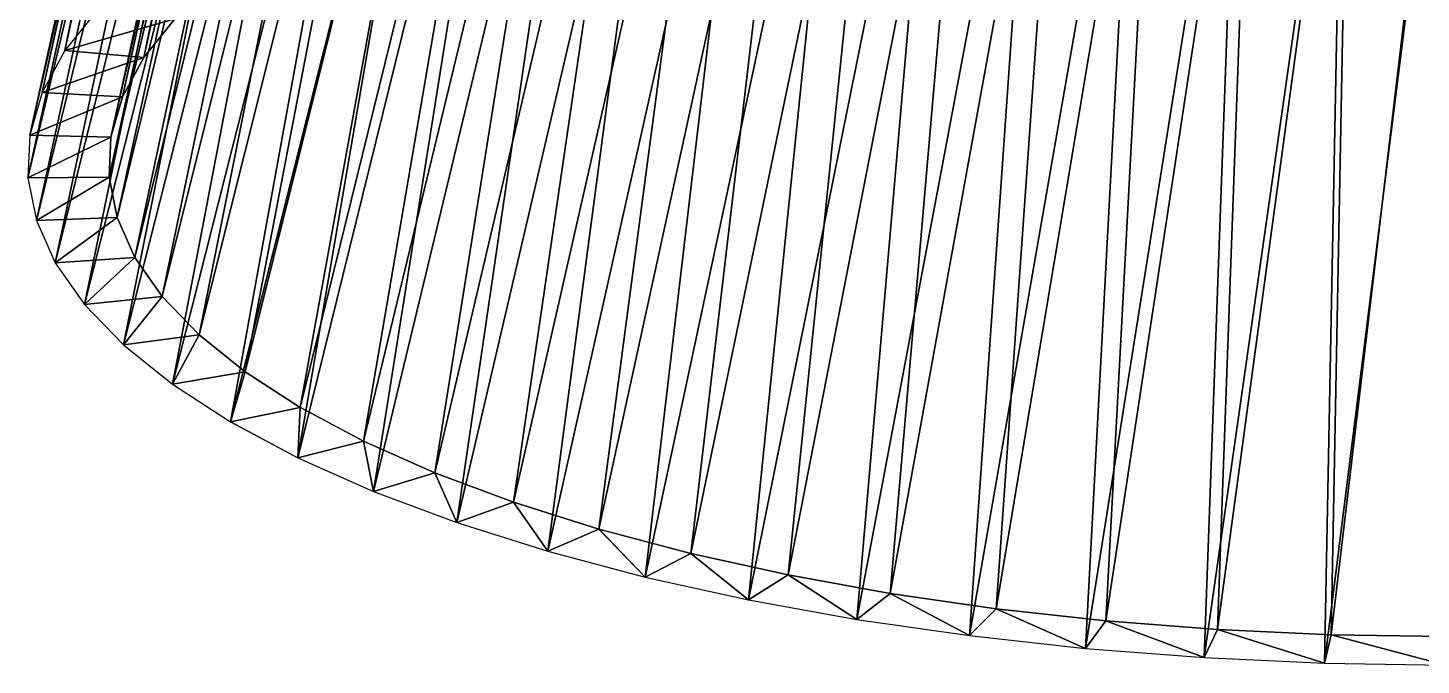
# Model space of a CAD drawing. Header units: metres. Extents: x -147 to 153, y -31 to 1429.
# Drawn here: x -86.8 to -1, y -30.6 to 8.6 of the extents above; entities that cross this region are included whole.
import ezdxf

# ---------------------------------------------------------------- set-up
doc = ezdxf.new("R2010")
doc.units = ezdxf.units.M

msp = doc.modelspace()

# ---------------------------------------------------------------- linework, layer by layer
for points in [[(-84.57174, 7.2343035, -2416.7722), (-73.72591, 60.153908, -2446.4158), (-72.52471, 62.373955, -2440.5063), (-72.52461, 62.374054, -2440.5063)], [(-84.57174, 7.2343035, -2416.7722), (-72.52471, 62.373955, -2440.5063), (-82.54819, 9.763442, -2410.0347), (-82.54809, 9.763542, -2410.0347)], [(-79.70465, 6.817967, -2417.8389), (-68.7784, 59.886204, -2447.087), (-67.657616, 61.95762, -2441.5732), (-67.65752, 61.957718, -2441.5732)], [(-79.70465, 6.817967, -2417.8389), (-67.657616, 61.95762, -2441.5732), (-77.79755, 9.201555, -2411.4893), (-77.79745, 9.201655, -2411.4893)], [(-85.969154, 4.651604, -2423.647), (-74.38, 57.90425, -2452.3994), (-73.72591, 60.153908, -2446.4158), (-73.72581, 60.154007, -2446.4158)], [(-85.969154, 4.651604, -2423.647), (-73.72591, 60.153908, -2446.4158), (-84.57174, 7.2343035, -2416.7722), (-84.57164, 7.2344036, -2416.7722)], [(-81.02165, 4.3839016, -2424.318), (-69.38869, 57.787163, -2452.6702), (-68.7784, 59.886204, -2447.087), (-68.7783, 59.886303, -2447.087)], [(-81.02165, 4.3839016, -2424.318), (-68.7784, 59.886204, -2447.087), (-79.70465, 6.817967, -2417.8389), (-79.70455, 6.818067, -2417.8389)], [(-86.73009, 2.0344582, -2430.608), (-74.482124, 55.64165, -2458.413), (-74.38, 57.90425, -2452.3994), (-74.3799, 57.90435, -2452.3994)], [(-86.73009, 2.0344582, -2430.608), (-74.38, 57.90425, -2452.3994), (-85.969154, 4.651604, -2423.647), (-85.969055, 4.6517043, -2423.647)], [(-81.73879, 1.917372, -2430.8787), (-69.48398, 55.67605, -2458.281), (-69.38869, 57.787163, -2452.6702), (-69.38859, 57.787262, -2452.6702)], [(-81.73879, 1.917372, -2430.8787), (-69.38869, 57.787163, -2452.6702), (-81.02165, 4.3839016, -2424.318), (-81.02155, 4.3840017, -2424.318)], [(-86.84889, -0.5977435, -2437.604), (-74.03154, 53.38286, -2464.412), (-74.482124, 55.64165, -2458.413), (-74.482025, 55.64175, -2458.413)], [(-86.84889, -0.5977435, -2437.604), (-74.482124, 55.64165, -2458.413), (-86.73009, 2.0344582, -2430.608), (-86.72999, 2.034558, -2430.608)], [(-81.85076, -0.563347, -2437.472), (-69.063576, 53.56848, -2463.8784), (-69.48398, 55.67605, -2458.281), (-69.48388, 55.676147, -2458.281)], [(-81.85076, -0.563347, -2437.472), (-69.48398, 55.67605, -2458.281), (-81.73879, 1.917372, -2430.8787), (-81.73869, 1.917472, -2430.8787)], [(-86.32471, -3.2255197, -2444.5828), (-74.03154, 53.38286, -2464.412), (-86.84889, -0.5977435, -2437.604), (-86.84879, -0.5976435, -2437.604)], [(-86.32471, -3.2255197, -2444.5828), (-73.031586, 51.144592, -2470.352), (-74.03154, 53.38286, -2464.412), (-74.03144, 53.382957, -2464.412)], [(-81.356735, -3.0398955, -2444.049), (-69.063576, 53.56848, -2463.8784), (-81.85076, -0.563347, -2437.472), (-81.85066, -0.56324697, -2437.472)], [(-81.356735, -3.0398955, -2444.049), (-68.130554, 51.48007, -2469.4207), (-69.063576, 53.56848, -2463.8784), (-69.06348, 53.56858, -2463.8784)], [(-85.16141, -5.8294168, -2451.4932), (-73.031586, 51.144592, -2470.352), (-86.32471, -3.2255197, -2444.5828), (-86.32461, -3.2254198, -2444.5828)], [(-85.16141, -5.8294168, -2451.4932), (-71.48965, 48.943424, -2476.189), (-73.031586, 51.144592, -2470.352), (-73.03149, 51.14469, -2470.352)], [(-80.26039, -5.493938, -2450.5618), (-68.130554, 51.48007, -2469.4207), (-81.356735, -3.0398955, -2444.049), (-81.356636, -3.0397956, -2444.049)], [(-80.26039, -5.493938, -2450.5618), (-66.691864, 49.426273, -2474.8667), (-68.130554, 51.48007, -2469.4207), (-68.130455, 51.480167, -2469.4207)], [(-83.36759, -8.390154, -2458.2834), (-71.48965, 48.943424, -2476.189), (-85.16141, -5.8294168, -2451.4932), (-85.16131, -5.8293166, -2451.4932)], [(-83.36759, -8.390154, -2458.2834), (-69.41717, 46.795647, -2481.8796), (-71.48965, 48.943424, -2476.189), (-71.48955, 48.943523, -2476.189)], [(-78.5698, -7.9073057, -2456.9614), (-66.691864, 49.426273, -2474.8667), (-80.26039, -5.493938, -2450.5618), (-80.26029, -5.493838, -2450.5618)], [(-78.5698, -7.9073057, -2456.9614), (-64.758125, 47.422295, -2480.1765), (-66.691864, 49.426273, -2474.8667), (-66.691765, 49.426373, -2474.8667)], [(-76.29752, -10.262132, -2463.2007), (-64.758125, 47.422295, -2480.1765), (-78.5698, -7.9073057, -2456.9614), (-78.5697, -7.9072056, -2456.9614)], [(-76.29752, -10.262132, -2463.2007), (-62.34368, 45.48297, -2485.3105), (-64.758125, 47.422295, -2480.1765), (-64.758026, 47.422394, -2480.1765)], [(-80.95656, -10.888774, -2464.9038), (-69.41717, 46.795647, -2481.8796), (-83.36759, -8.390154, -2458.2834), (-83.36749, -8.390054, -2458.2834)], [(-80.95656, -10.888774, -2464.9038), (-66.82947, 44.71717, -2487.382), (-69.41717, 46.795647, -2481.8796), (-69.41707, 46.795746, -2481.8796)], [(-73.46036, -12.54098, -2469.2336), (-62.34368, 45.48297, -2485.3105), (-76.29752, -10.262132, -2463.2007), (-76.297424, -10.262032, -2463.2007)], [(-73.46036, -12.54098, -2469.2336), (-59.46639, 43.622665, -2490.231), (-62.34368, 45.48297, -2485.3105), (-62.343582, 45.48307, -2485.3105)], [(-77.94615, -13.30678, -2471.3052), (-66.82947, 44.71717, -2487.382), (-80.95656, -10.888774, -2464.9038), (-80.95646, -10.888674, -2464.9038)], [(-77.94615, -13.30678, -2471.3052), (-63.745716, 42.72338, -2492.6555), (-66.82947, 44.71717, -2487.382), (-66.82937, 44.71727, -2487.382)], [(-70.07934, -14.72698, -2475.0154), (-59.46639, 43.622665, -2490.231), (-73.46036, -12.54098, -2469.2336), (-73.46026, -12.54088, -2469.2336)], [(-70.07934, -14.72698, -2475.0154), (-56.147556, 41.85515, -2494.901), (-59.46639, 43.622665, -2490.231), (-59.46629, 43.622765, -2490.231)], [(-74.35866, -15.6262665, -2477.44), (-63.745716, 42.72338, -2492.6555), (-77.94615, -13.30678, -2471.3052), (-77.94605, -13.30668, -2471.3052)], [(-74.35866, -15.6262665, -2477.44), (-60.188744, 40.829033, -2497.6606), (-63.745716, 42.72338, -2492.6555), (-63.745617, 42.72348, -2492.6555)], [(-66.17945, -16.803947, -2480.503), (-56.147556, 41.85515, -2494.901), (-70.07934, -14.72698, -2475.0154), (-70.07924, -14.72688, -2475.0154)], [(-66.17945, -16.803947, -2480.503), (-52.411755, 40.1935, -2499.2864), (-56.147556, 41.85515, -2494.901), (-56.147457, 41.855247, -2494.901)], [(-70.22064, -17.830063, -2483.2627), (-60.188744, 40.829033, -2497.6606), (-74.35866, -15.6262665, -2477.44), (-74.35856, -15.626166, -2477.44)], [(-70.22064, -17.830063, -2483.2627), (-56.18488, 39.048157, -2502.3606), (-60.188744, 40.829033, -2497.6606), (-60.188644, 40.829132, -2497.6606)], [(-61.789608, -18.756506, -2485.6562), (-52.411755, 40.1935, -2499.2864), (-66.17945, -16.803947, -2480.503), (-66.17935, -16.803848, -2480.503)], [(-61.789608, -18.756506, -2485.6562), (-48.286648, 38.650032, -2503.3545), (-52.411755, 40.1935, -2499.2864), (-52.411655, 40.1936, -2499.2864)], [(-65.56273, -19.901848, -2488.7305), (-56.18488, 39.048157, -2502.3606), (-70.22064, -17.830063, -2483.2627), (-70.22054, -17.829964, -2483.2627)], [(-65.56273, -19.901848, -2488.7305), (-51.76377, 37.393936, -2506.7207), (-56.18488, 39.048157, -2502.3606), (-56.18478, 39.048256, -2502.3606)], [(-56.942295, -20.570196, -2490.4365), (-48.286648, 38.650032, -2503.3545), (-61.789608, -18.756506, -2485.6562), (-61.78951, -18.756407, -2485.6562)], [(-56.942295, -20.570196, -2490.4365), (-43.802753, 37.236168, -2507.0754), (-48.286648, 38.650032, -2503.3545), (-48.28655, 38.65013, -2503.3545)], [(-60.419422, -21.82629, -2493.8027), (-51.76377, 37.393936, -2506.7207), (-65.56273, -19.901848, -2488.7305), (-65.56263, -19.901749, -2488.7305)], [(-60.419422, -21.82629, -2493.8027), (-46.958138, 35.878616, -2510.7085), (-51.76377, 37.393936, -2506.7207), (-51.76367, 37.394035, -2506.7207)], [(-51.67338, -22.231596, -2494.8088), (-43.802753, 37.236168, -2507.0754), (-56.942295, -20.570196, -2490.4365), (-56.942196, -20.570097, -2490.4365)], [(-51.67338, -22.231596, -2494.8088), (-38.993305, 35.96237, -2510.4214), (-43.802753, 37.236168, -2507.0754), (-43.802654, 37.236267, -2507.0754)], [(-54.828766, -23.589146, -2498.4421), (-46.958138, 35.878616, -2510.7085), (-60.419422, -21.82629, -2493.8027), (-60.419323, -21.82619, -2493.8027)], [(-54.828766, -23.589146, -2498.4421), (-41.80359, 34.51342, -2514.2947), (-46.958138, 35.878616, -2510.7085), (-46.95804, 35.878716, -2510.7085)], [(-46.02192, -23.7284, -2498.7405), (-38.993305, 35.96237, -2510.4214), (-51.67338, -22.231596, -2494.8088), (-51.673283, -22.231497, -2494.8088)], [(-46.02192, -23.7284, -2498.7405), (-33.893887, 34.83808, -2513.3677), (-38.993305, 35.96237, -2510.4214), (-38.993206, 35.96247, -2510.4214)], [(-48.8322, -25.177347, -2502.614), (-41.80359, 34.51342, -2514.2947), (-54.828766, -23.589146, -2498.4421), (-54.828667, -23.589046, -2498.4421)], [(-48.8322, -25.177347, -2502.614), (-36.338257, 33.30846, -2517.4524), (-41.80359, 34.51342, -2514.2947), (-41.80349, 34.51352, -2514.2947)], [(-40.029713, -25.049526, -2502.2026), (-33.893887, 34.83808, -2513.3677), (-46.02192, -23.7284, -2498.7405), (-46.02182, -23.7283, -2498.7405)], [(-40.029713, -25.049526, -2502.2026), (-28.542255, 33.87162, -2515.8923), (-33.893887, 34.83808, -2513.3677), (-33.893787, 34.83818, -2513.3677)], [(-33.74115, -26.185194, -2505.1694), (-28.542255, 33.87162, -2515.8923), (-40.029713, -25.049526, -2502.2026), (-40.029613, -25.049427, -2502.2026)], [(-33.74115, -26.185194, -2505.1694), (-22.97804, 33.070133, -2517.977), (-28.542255, 33.87162, -2515.8923), (-28.542156, 33.87172, -2515.8923)], [(-42.47409, -26.579145, -2506.2874), (-36.338257, 33.30846, -2517.4524), (-48.8322, -25.177347, -2502.614), (-48.8321, -25.177248, -2502.614)], [(-42.47409, -26.579145, -2506.2874), (-30.602627, 32.272648, -2520.1582), (-36.338257, 33.30846, -2517.4524), (-36.338158, 33.30856, -2517.4524)], [(-27.202778, -27.126999, -2507.6191), (-22.97804, 33.070133, -2517.977), (-33.74115, -26.185194, -2505.1694), (-33.74105, -26.185095, -2505.1694)], [(-27.202778, -27.126999, -2507.6191), (-17.24243, 32.439564, -2519.6062), (-22.97804, 33.070133, -2517.977), (-22.977942, 33.070232, -2517.977)], [(-35.80152, -27.784164, -2509.4355), (-30.602627, 32.272648, -2520.1582), (-42.47409, -26.579145, -2506.2874), (-42.47399, -26.579046, -2506.2874)], [(-35.80152, -27.784164, -2509.4355), (-24.639153, 31.413652, -2522.3926), (-30.602627, 32.272648, -2520.1582), (-30.602528, 32.272747, -2520.1582)], [(-20.463007, -27.867962, -2509.5334), (-17.24243, 32.439564, -2519.6062), (-27.202778, -27.126999, -2507.6191), (-27.202679, -27.1269, -2507.6191)], [(-20.463007, -27.867962, -2509.5334), (-11.377894, 31.984581, -2520.7676), (-17.24243, 32.439564, -2519.6062), (-17.24233, 32.439663, -2519.6062)], [(-13.571735, -28.402603, -2510.8982), (-11.377894, 31.984581, -2520.7676), (-20.463007, -27.867962, -2509.5334), (-20.462908, -27.867863, -2509.5334)], [(-13.571735, -28.402603, -2510.8982), (-5.427847, 31.70855, -2521.4526), (-11.377894, 31.984581, -2520.7676), (-11.377794, 31.98468, -2520.7676)], [(-28.863892, -28.783478, -2512.0347), (-24.639153, 31.413652, -2522.3926), (-35.80152, -27.784164, -2509.4355), (-35.801422, -27.784065, -2509.4355)], [(-28.863892, -28.783478, -2512.0347), (-18.491985, 30.737839, -2524.1384), (-24.639153, 31.413652, -2522.3926), (-24.639053, 31.413752, -2522.3926)], [(-6.579982, -28.726961, -2511.7034), (-5.427847, 31.70855, -2521.4526), (-13.571735, -28.402603, -2510.8982), (-13.571635, -28.402504, -2510.8982)], [(-6.579982, -28.726961, -2511.7034), (0.5636665, 31.613512, -2521.6565), (-5.427847, 31.70855, -2521.4526), (-5.427747, 31.708649, -2521.4526)], [(0.46049643, -28.838634, -2511.9429), (0.5636665, 31.613512, -2521.6565), (-6.579982, -28.726961, -2511.7034), (-6.5798817, -28.726862, -2511.7034)], [(-21.712559, -29.569687, -2514.066), (-18.491985, 30.737839, -2524.1384), (-28.863892, -28.783478, -2512.0347), (-28.863792, -28.783379, -2512.0347)], [(-21.712559, -29.569687, -2514.066), (-12.206639, 30.250208, -2525.3833), (-18.491985, 30.737839, -2524.1384), (-18.491886, 30.737938, -2524.1384)], [(-14.40048, -30.136974, -2515.514), (-12.206639, 30.250208, -2525.3833), (-21.712559, -29.569687, -2514.066), (-21.71246, -29.569588, -2514.066)], [(-14.40048, -30.136974, -2515.514), (-5.829647, 29.954369, -2526.1177), (-12.206639, 30.250208, -2525.3833), (-12.206539, 30.250307, -2525.3833)], [(-6.981783, -30.481142, -2516.3682), (-5.829647, 29.954369, -2526.1177), (-14.40048, -30.136974, -2515.514), (-14.40038, -30.136875, -2515.514)], [(-6.981783, -30.481142, -2516.3682), (0.5917862, 29.852512, -2526.3362), (-5.829647, 29.954369, -2526.1177), (-5.829547, 29.954468, -2526.1177)], [(0.488616, -30.599636, -2516.6223), (0.5917862, 29.852512, -2526.3362), (-6.981783, -30.481142, -2516.3682), (-6.981683, -30.481043, -2516.3682)], [(-77.79755, 9.201555, -2411.4893), (-82.54819, 9.763442, -2410.0347), (-84.57174, 7.2343035, -2416.7722), (-84.57164, 7.2344036, -2416.7722)], [(-84.57174, 7.2343035, -2416.7722), (-79.70465, 6.817967, -2417.8389), (-77.79755, 9.201555, -2411.4893), (-77.79745, 9.201655, -2411.4893)], [(-79.70465, 6.817967, -2417.8389), (-84.57174, 7.2343035, -2416.7722), (-85.969154, 4.651604, -2423.647), (-85.969055, 4.6517043, -2423.647)], [(-85.969154, 4.651604, -2423.647), (-81.02165, 4.3839016, -2424.318), (-79.70465, 6.817967, -2417.8389), (-79.70455, 6.818067, -2417.8389)], [(-81.02165, 4.3839016, -2424.318), (-85.969154, 4.651604, -2423.647), (-86.73009, 2.0344582, -2430.608), (-86.72999, 2.034558, -2430.608)], [(-86.73009, 2.0344582, -2430.608), (-81.73879, 1.917372, -2430.8787), (-81.02165, 4.3839016, -2424.318), (-81.02155, 4.3840017, -2424.318)], [(-81.73879, 1.917372, -2430.8787), (-86.73009, 2.0344582, -2430.608), (-86.84889, -0.5977435, -2437.604), (-86.84879, -0.5976435, -2437.604)], [(-86.84889, -0.5977435, -2437.604), (-81.85076, -0.563347, -2437.472), (-81.73879, 1.917372, -2430.8787), (-81.73869, 1.917472, -2430.8787)], [(-81.85076, -0.563347, -2437.472), (-86.84889, -0.5977435, -2437.604), (-86.32471, -3.2255197, -2444.5828), (-86.32461, -3.2254198, -2444.5828)], [(-86.32471, -3.2255197, -2444.5828), (-81.356735, -3.0398955, -2444.049), (-81.85076, -0.563347, -2437.472), (-81.85066, -0.56324697, -2437.472)], [(-81.356735, -3.0398955, -2444.049), (-86.32471, -3.2255197, -2444.5828), (-85.16141, -5.8294168, -2451.4932), (-85.16131, -5.8293166, -2451.4932)], [(-85.16141, -5.8294168, -2451.4932), (-80.26039, -5.493938, -2450.5618), (-81.356735, -3.0398955, -2444.049), (-81.356636, -3.0397956, -2444.049)], [(-80.26039, -5.493938, -2450.5618), (-85.16141, -5.8294168, -2451.4932), (-83.36759, -8.390154, -2458.2834), (-83.36749, -8.390054, -2458.2834)], [(-83.36759, -8.390154, -2458.2834), (-78.5698, -7.9073057, -2456.9614), (-80.26039, -5.493938, -2450.5618), (-80.26029, -5.493838, -2450.5618)], [(-78.5698, -7.9073057, -2456.9614), (-83.36759, -8.390154, -2458.2834), (-80.95656, -10.888774, -2464.9038), (-80.95646, -10.888674, -2464.9038)], [(-80.95656, -10.888774, -2464.9038), (-76.29752, -10.262132, -2463.2007), (-78.5698, -7.9073057, -2456.9614), (-78.5697, -7.9072056, -2456.9614)], [(-76.29752, -10.262132, -2463.2007), (-80.95656, -10.888774, -2464.9038), (-77.94615, -13.30678, -2471.3052), (-77.94605, -13.30668, -2471.3052)], [(-77.94615, -13.30678, -2471.3052), (-73.46036, -12.54098, -2469.2336), (-76.29752, -10.262132, -2463.2007), (-76.297424, -10.262032, -2463.2007)], [(-73.46036, -12.54098, -2469.2336), (-77.94615, -13.30678, -2471.3052), (-74.35866, -15.6262665, -2477.44), (-74.35856, -15.626166, -2477.44)], [(-74.35866, -15.6262665, -2477.44), (-70.07934, -14.72698, -2475.0154), (-73.46036, -12.54098, -2469.2336), (-73.46026, -12.54088, -2469.2336)], [(-70.07934, -14.72698, -2475.0154), (-74.35866, -15.6262665, -2477.44), (-70.22064, -17.830063, -2483.2627), (-70.22054, -17.829964, -2483.2627)], [(-70.22064, -17.830063, -2483.2627), (-66.17945, -16.803947, -2480.503), (-70.07934, -14.72698, -2475.0154), (-70.07924, -14.72688, -2475.0154)], [(-66.17945, -16.803947, -2480.503), (-70.22064, -17.830063, -2483.2627), (-65.56273, -19.901848, -2488.7305), (-65.56263, -19.901749, -2488.7305)], [(-65.56273, -19.901848, -2488.7305), (-61.789608, -18.756506, -2485.6562), (-66.17945, -16.803947, -2480.503), (-66.17935, -16.803848, -2480.503)], [(-61.789608, -18.756506, -2485.6562), (-65.56273, -19.901848, -2488.7305), (-60.419422, -21.82629, -2493.8027), (-60.419323, -21.82619, -2493.8027)], [(-60.419422, -21.82629, -2493.8027), (-56.942295, -20.570196, -2490.4365), (-61.789608, -18.756506, -2485.6562), (-61.78951, -18.756407, -2485.6562)], [(-56.942295, -20.570196, -2490.4365), (-60.419422, -21.82629, -2493.8027), (-54.828766, -23.589146, -2498.4421), (-54.828667, -23.589046, -2498.4421)], [(-54.828766, -23.589146, -2498.4421), (-51.67338, -22.231596, -2494.8088), (-56.942295, -20.570196, -2490.4365), (-56.942196, -20.570097, -2490.4365)], [(-51.67338, -22.231596, -2494.8088), (-54.828766, -23.589146, -2498.4421), (-48.8322, -25.177347, -2502.614), (-48.8321, -25.177248, -2502.614)], [(-48.8322, -25.177347, -2502.614), (-46.02192, -23.7284, -2498.7405), (-51.67338, -22.231596, -2494.8088), (-51.673283, -22.231497, -2494.8088)], [(-46.02192, -23.7284, -2498.7405), (-48.8322, -25.177347, -2502.614), (-42.47409, -26.579145, -2506.2874), (-42.47399, -26.579046, -2506.2874)], [(-42.47409, -26.579145, -2506.2874), (-40.029713, -25.049526, -2502.2026), (-46.02192, -23.7284, -2498.7405), (-46.02182, -23.7283, -2498.7405)], [(-40.029713, -25.049526, -2502.2026), (-42.47409, -26.579145, -2506.2874), (-35.80152, -27.784164, -2509.4355), (-35.801422, -27.784065, -2509.4355)], [(-35.80152, -27.784164, -2509.4355), (-33.74115, -26.185194, -2505.1694), (-40.029713, -25.049526, -2502.2026), (-40.029613, -25.049427, -2502.2026)], [(-33.74115, -26.185194, -2505.1694), (-35.80152, -27.784164, -2509.4355), (-28.863892, -28.783478, -2512.0347), (-28.863792, -28.783379, -2512.0347)], [(-28.863892, -28.783478, -2512.0347), (-27.202778, -27.126999, -2507.6191), (-33.74115, -26.185194, -2505.1694), (-33.74105, -26.185095, -2505.1694)], [(-27.202778, -27.126999, -2507.6191), (-28.863892, -28.783478, -2512.0347), (-21.712559, -29.569687, -2514.066), (-21.71246, -29.569588, -2514.066)], [(-21.712559, -29.569687, -2514.066), (-20.463007, -27.867962, -2509.5334), (-27.202778, -27.126999, -2507.6191), (-27.202679, -27.1269, -2507.6191)], [(-20.463007, -27.867962, -2509.5334), (-21.712559, -29.569687, -2514.066), (-14.40048, -30.136974, -2515.514), (-14.40038, -30.136875, -2515.514)], [(-14.40048, -30.136974, -2515.514), (-13.571735, -28.402603, -2510.8982), (-20.463007, -27.867962, -2509.5334), (-20.462908, -27.867863, -2509.5334)], [(-13.571735, -28.402603, -2510.8982), (-14.40048, -30.136974, -2515.514), (-6.981783, -30.481142, -2516.3682), (-6.981683, -30.481043, -2516.3682)], [(-6.981783, -30.481142, -2516.3682), (-6.579982, -28.726961, -2511.7034), (-13.571735, -28.402603, -2510.8982), (-13.571635, -28.402504, -2510.8982)], [(-6.579982, -28.726961, -2511.7034), (-6.981783, -30.481142, -2516.3682), (0.488616, -30.599636, -2516.6223), (0.48871598, -30.599537, -2516.6223)], [(0.488616, -30.599636, -2516.6223), (0.46049643, -28.838634, -2511.9429), (-6.579982, -28.726961, -2511.7034), (-6.5798817, -28.726862, -2511.7034)]]:
    msp.add_3dface(points)

doc.saveas('drawing.dxf')
